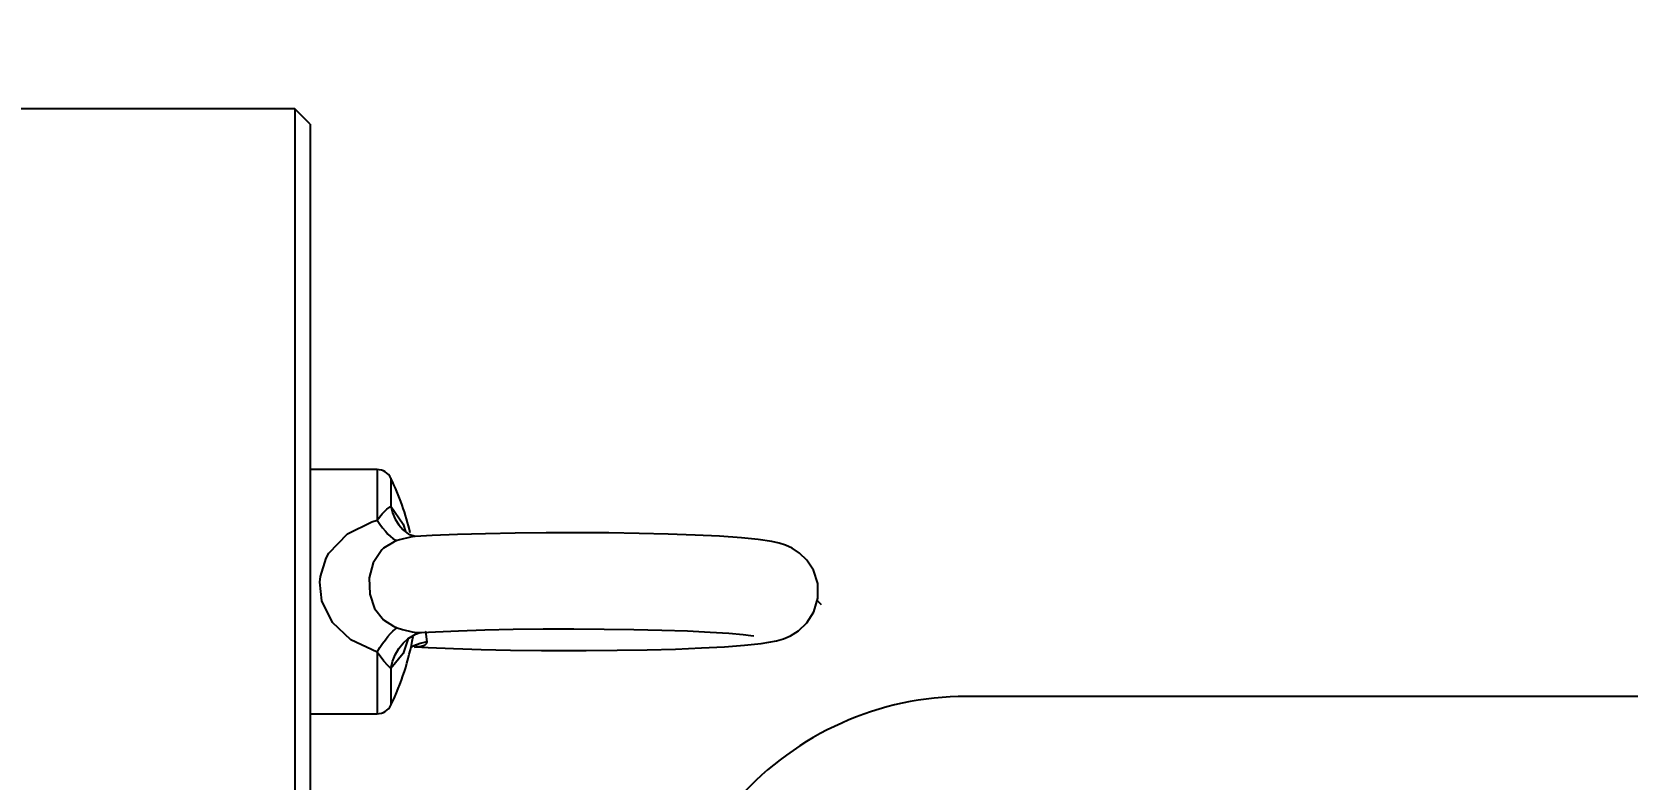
# Model space of a CAD drawing. Extents: x 4154 to 4364, y 2392 to 2546.
# Drawn here: x 4213.81 to 4222.05, y 2509.6 to 2513.45 of the extents above; entities that cross this region are included whole.
import ezdxf

# ---------------------------------------------------------------- set-up
doc = ezdxf.new("R2010")
doc.units = 0
doc.header["$LTSCALE"] = 1.5
doc.header["$MEASUREMENT"] = 0
doc.header["$PDSIZE"] = -1
doc.layers.get('0').update_dxf_attribs({"color": 2})
doc.layers.add('1', color=7, linetype='Continuous')
doc.styles.add('KWHS', font='ROMANS', dxfattribs={"bigfont": 'GHS'})
doc.styles.get("Standard").update_dxf_attribs({"font": 'romans.shx', "width": 0.9})
doc.dimstyles.get("Standard").update_dxf_attribs({"dimtxt": 0.18, "dimasz": 0.18, "dimexe": 0.18, "dimexo": 0.0625, "dimgap": 0.09, "dimtad": 0, "dimtih": 1, "dimtoh": 1, "dimdec": 4, "dimzin": 0, "dimdsep": 46, "dimtxsty": 'Standard', "dimcen": 0.09, "dimadec": 0, "dimazin": 0, "dimtfac": 1, "dimtdec": 4, "dimtofl": 0, "dimtmove": 0, "dimatfit": 0, "dimfxl": 1, "dimtolj": 1, "dimtzin": 0, "dimarcsym": 0})

# ---------------------------------------------------------------- blocks, each defined once
blk = doc.blocks.new('*D55')
at = {"layer": '1', "color": 1, "linetype": 'Continuous', "lineweight": 0}
for p, q in [((4171.6894, 2507.3688), (4171.6894, 2529.363)), ((4238.7834, 2507.3688), (4238.7834, 2529.363)), ((4173.1894, 2528.863), (4237.2834, 2528.863))]:
    blk.add_line(p, q, dxfattribs=at)
at = {"layer": '1', "color": 1, "linetype": 'Continuous'}
for points in [[(4173.1894, 2529.113), (4173.1894, 2528.613), (4171.6894, 2528.863)], [(4237.2834, 2529.113), (4237.2834, 2528.613), (4238.7834, 2528.863)]]:
    blk.add_solid(points, dxfattribs=at)
at = {"layer": 'Defpoints', "color": 0, "linetype": 'Continuous'}
for p in [(4238.7834, 2528.863), (4171.6894, 2506.8688), (4238.7834, 2506.8688)]:
    blk.add_point(p, dxfattribs=at)
at = {"layer": '1', "color": 1, "linetype": 'Continuous', "insert": (4205.2364, 2530.113), "char_height": 1.5, "attachment_point": 5, "style": 'KWHS'}
blk.add_mtext('\\A1;851', dxfattribs=at)

msp = doc.modelspace()

# ---------------------------------------------------------------- linework, layer by layer
at = {"color": 7, "linetype": 'Continuous'}
for p, q in [((4215.17045, 2513.05785), (4213.51478, 2513.05785)), ((4215.24929, 2512.97901), (4215.17045, 2513.05785)), ((4215.17045, 2513.05785), (4215.17045, 2513.04396)), ((4215.17045, 2513.04396), (4215.17045, 2513.00235)), ((4215.17045, 2513.00235), (4215.17045, 2512.93319)), ((4215.24929, 2512.97901), (4215.24929, 2512.965)), ((4215.24929, 2512.965), (4215.24929, 2512.92302)), ((4215.17045, 2512.93319), (4215.17045, 2512.83674)), ((4215.24929, 2512.92302), (4215.24929, 2512.85325)), ((4215.17045, 2512.83674), (4215.17045, 2512.71341)), ((4215.24929, 2512.85325), (4215.24929, 2512.75597)), ((4215.17045, 2512.71341), (4215.17045, 2512.56369)), ((4215.24929, 2512.75597), (4215.24929, 2512.63158)), ((4215.24929, 2512.63158), (4215.24929, 2512.4806)), ((4215.17045, 2512.56369), (4215.17045, 2512.38818)), ((4215.24929, 2512.4806), (4215.24929, 2512.30364)), ((4215.17045, 2512.38818), (4215.17045, 2512.18759)), ((4215.24929, 2512.30364), (4215.24929, 2512.10143)), ((4215.17045, 2512.18759), (4215.17045, 2511.96272)), ((4215.24929, 2512.10143), (4215.24929, 2511.87481)), ((4215.17045, 2511.96272), (4215.17045, 2511.71449)), ((4215.24929, 2511.87481), (4215.24929, 2511.6247)), ((4215.17045, 2511.71449), (4215.17045, 2511.44388)), ((4215.24929, 2511.6247), (4215.24929, 2511.35213)), ((4215.17045, 2511.44388), (4215.17045, 2511.152)), ((4215.24929, 2511.35213), (4215.24929, 2511.14119)), ((4215.17045, 2511.152), (4215.17045, 2510.84001)), ((4215.59521, 2511.19416), (4215.24929, 2511.19416)), ((4215.59521, 2511.19416), (4215.59521, 2511.19314)), ((4215.59521, 2511.19314), (4215.59521, 2511.16978)), ((4215.59521, 2511.16978), (4215.59521, 2511.11662)), ((4215.6661, 2511.14981), (4215.6661, 2511.14416)), ((4215.6661, 2511.14416), (4215.6661, 2511.11775)), ((4215.24929, 2511.14119), (4215.24929, 2511.12071)), ((4215.24929, 2511.12071), (4215.24929, 2511.04418)), ((4215.59521, 2511.11662), (4215.59521, 2511.03628)), ((4215.6661, 2511.11775), (4215.6661, 2511.07071)), ((4215.6661, 2511.07071), (4215.6661, 2511.00479)), ((4215.24929, 2511.04418), (4215.24929, 2510.94518)), ((4215.59521, 2511.03628), (4215.59521, 2510.93271)), ((4215.62124, 2510.96604), (4215.64484, 2510.98928)), ((4215.64484, 2510.98928), (4215.66242, 2511.00224)), ((4215.66242, 2511.00224), (4215.6661, 2511.00479)), ((4215.6661, 2511.00479), (4215.72986, 2510.91265)), ((4215.6661, 2511.00479), (4215.67495, 2510.97019)), ((4215.24929, 2510.94518), (4215.24929, 2510.82832)), ((4215.44156, 2510.86169), (4215.56763, 2510.92416)), ((4215.56763, 2510.92416), (4215.59521, 2510.93271)), ((4215.59521, 2510.93271), (4215.62124, 2510.96604)), ((4215.59521, 2510.93271), (4215.60953, 2510.9116)), ((4215.60953, 2510.9116), (4215.62371, 2510.89244)), ((4215.67495, 2510.97019), (4215.68859, 2510.93802)), ((4215.68859, 2510.93802), (4215.70679, 2510.90883)), ((4215.70679, 2510.90883), (4215.72769, 2510.88464)), ((4215.72986, 2510.91265), (4215.74105, 2510.87498)), ((4215.17045, 2510.84001), (4215.17045, 2510.50918)), ((4215.24929, 2510.82832), (4215.24929, 2510.81644)), ((4215.24929, 2510.81644), (4215.24929, 2510.74418)), ((4215.34591, 2510.76184), (4215.44156, 2510.86169)), ((4215.62371, 2510.89244), (4215.63763, 2510.87542)), ((4215.68358, 2510.82127), (4215.62813, 2510.78766)), ((4215.63763, 2510.87542), (4215.65114, 2510.86068)), ((4215.65114, 2510.86068), (4215.66412, 2510.84838)), ((4215.66412, 2510.84838), (4215.67645, 2510.83863)), ((4215.67645, 2510.83863), (4215.68801, 2510.83152)), ((4215.69869, 2510.82712), (4215.68358, 2510.82127)), ((4215.68801, 2510.83152), (4215.69869, 2510.82712)), ((4215.71014, 2510.83103), (4215.69869, 2510.82712)), ((4215.768, 2510.84555), (4215.71014, 2510.83103)), ((4215.76407, 2510.85782), (4215.72791, 2510.88477)), ((4215.78668, 2510.84932), (4215.76407, 2510.85782)), ((4215.7876, 2510.84791), (4215.768, 2510.84555)), ((4215.79198, 2510.84839), (4215.78668, 2510.84932)), ((4215.79184, 2510.84776), (4215.7876, 2510.84791)), ((4215.88015, 2510.85309), (4215.79184, 2510.848)), ((4216.01095, 2510.85859), (4215.88015, 2510.85309)), ((4216.15457, 2510.86289), (4216.01095, 2510.85859)), ((4216.30799, 2510.86592), (4216.15457, 2510.86289)), ((4216.46783, 2510.86762), (4216.30799, 2510.86592)), ((4216.6305, 2510.86796), (4216.46783, 2510.86762)), ((4216.79233, 2510.86693), (4216.6305, 2510.86796)), ((4216.94973, 2510.86455), (4216.79233, 2510.86693)), ((4217.09931, 2510.86085), (4216.94973, 2510.86455)), ((4217.23808, 2510.85588), (4217.09931, 2510.86085)), ((4217.36393, 2510.84961), (4217.23808, 2510.85588)), ((4217.47701, 2510.84177), (4217.36393, 2510.84961)), ((4217.56437, 2510.83311), (4217.47701, 2510.84177)), ((4217.63358, 2510.82271), (4217.56437, 2510.83311)), ((4217.67217, 2510.81389), (4217.63358, 2510.82271)), ((4217.70498, 2510.80322), (4217.67217, 2510.81389)), ((4215.24929, 2510.74418), (4215.24929, 2510.4113)), ((4215.3019, 2510.64214), (4215.33194, 2510.73705)), ((4215.33194, 2510.73705), (4215.34591, 2510.76184)), ((4215.61897, 2510.77934), (4215.57411, 2510.71316)), ((4215.62813, 2510.78766), (4215.61897, 2510.77934)), ((4217.73958, 2510.78735), (4217.70498, 2510.80322)), ((4217.7774, 2510.76253), (4217.73958, 2510.78735)), ((4217.8158, 2510.7253), (4217.7774, 2510.76253)), ((4215.57411, 2510.71316), (4215.55447, 2510.63404)), ((4217.84928, 2510.67365), (4217.8158, 2510.7253)), ((4217.87121, 2510.60521), (4217.84928, 2510.67365)), ((4215.29907, 2510.61295), (4215.3019, 2510.64214)), ((4215.30929, 2510.51681), (4215.29907, 2510.61295)), ((4215.55447, 2510.63404), (4215.55772, 2510.55121)), ((4217.87247, 2510.52995), (4217.87121, 2510.60521)), ((4215.17045, 2510.50918), (4215.17045, 2510.16083)), ((4215.36393, 2510.40423), (4215.30929, 2510.51681)), ((4215.55772, 2510.55121), (4215.58232, 2510.47686)), ((4217.85216, 2510.45933), (4217.87247, 2510.52995)), ((4217.89048, 2510.49551), (4217.8688, 2510.51719)), ((4215.24929, 2510.4113), (4215.24929, 2510.06094)), ((4215.45944, 2510.3145), (4215.36393, 2510.40423)), ((4215.58232, 2510.47686), (4215.62772, 2510.4178)), ((4215.62772, 2510.4178), (4215.67962, 2510.38465)), ((4217.77281, 2510.3608), (4217.81581, 2510.40156)), ((4217.81581, 2510.40156), (4217.85216, 2510.45933)), ((4215.63763, 2510.31492), (4215.65114, 2510.33209)), ((4215.65114, 2510.33209), (4215.66412, 2510.34702)), ((4215.66412, 2510.34702), (4215.67645, 2510.35957)), ((4215.67645, 2510.35957), (4215.68801, 2510.36962)), ((4215.67962, 2510.38465), (4215.69869, 2510.37708)), ((4215.68801, 2510.36962), (4215.69869, 2510.37708)), ((4215.69869, 2510.37708), (4215.7265, 2510.368)), ((4215.7265, 2510.368), (4215.77553, 2510.35608)), ((4215.72923, 2510.29735), (4215.75553, 2510.32158)), ((4215.75518, 2510.32094), (4215.72986, 2510.24369)), ((4215.7488, 2510.31526), (4215.75368, 2510.31998)), ((4215.75368, 2510.31998), (4215.76138, 2510.3249)), ((4215.75553, 2510.32158), (4215.7591, 2510.32434)), ((4215.75882, 2510.32328), (4215.79308, 2510.34434)), ((4215.77553, 2510.35608), (4215.78875, 2510.35405)), ((4215.78875, 2510.35405), (4215.82059, 2510.35234)), ((4215.79308, 2510.34434), (4215.81799, 2510.35188)), ((4215.81799, 2510.35188), (4215.82088, 2510.35227)), ((4215.82059, 2510.35234), (4215.82397, 2510.35273)), ((4215.824, 2510.35236), (4215.89715, 2510.35662)), ((4215.84421, 2510.35888), (4215.84467, 2510.35722)), ((4215.84467, 2510.35722), (4215.85264, 2510.30373)), ((4215.89715, 2510.35662), (4216.01645, 2510.36177)), ((4216.01645, 2510.36177), (4216.15149, 2510.36596)), ((4216.15149, 2510.36596), (4216.29828, 2510.36901)), ((4216.29828, 2510.36901), (4216.4528, 2510.37081)), ((4216.4528, 2510.37081), (4216.611, 2510.37129)), ((4216.611, 2510.37129), (4216.76877, 2510.37045)), ((4216.76877, 2510.37045), (4216.92205, 2510.36829)), ((4216.92205, 2510.36829), (4217.06685, 2510.36489)), ((4217.06685, 2510.36489), (4217.19934, 2510.36035)), ((4217.19934, 2510.36035), (4217.31584, 2510.35484)), ((4217.31584, 2510.35484), (4217.41278, 2510.3486)), ((4217.41278, 2510.3486), (4217.48635, 2510.34207)), ((4217.48635, 2510.34207), (4217.52671, 2510.3371)), ((4217.52671, 2510.3371), (4217.54225, 2510.33447)), ((4217.54225, 2510.33447), (4217.54136, 2510.33472)), ((4217.65822, 2510.3094), (4217.69448, 2510.31982)), ((4217.69448, 2510.31982), (4217.73126, 2510.33517)), ((4217.73126, 2510.33517), (4217.77281, 2510.3608)), ((4215.59521, 2510.2517), (4215.45944, 2510.3145)), ((4215.59521, 2510.2517), (4215.60953, 2510.27453)), ((4215.60538, 2510.23662), (4215.59521, 2510.2517)), ((4215.59521, 2510.2517), (4215.59521, 2510.13856)), ((4215.62961, 2510.20482), (4215.60538, 2510.23662)), ((4215.60953, 2510.27453), (4215.62371, 2510.29567)), ((4215.62371, 2510.29567), (4215.63763, 2510.31492)), ((4215.72986, 2510.24369), (4215.6661, 2510.16648)), ((4215.67495, 2510.2032), (4215.68859, 2510.23764)), ((4215.68859, 2510.23764), (4215.70679, 2510.26921)), ((4215.70679, 2510.26921), (4215.72923, 2510.29735)), ((4215.78522, 2510.28293), (4215.76969, 2510.27461)), ((4215.81778, 2510.29575), (4215.78522, 2510.28293)), ((4215.78629, 2510.27743), (4215.79234, 2510.27849)), ((4215.82315, 2510.2802), (4215.79267, 2510.27912)), ((4215.79267, 2510.2789), (4215.85879, 2510.27485)), ((4215.85264, 2510.30373), (4215.81778, 2510.29575)), ((4215.84009, 2510.28581), (4215.82315, 2510.2802)), ((4215.85098, 2510.29643), (4215.84009, 2510.28581)), ((4215.85264, 2510.30373), (4215.85098, 2510.29643)), ((4215.85879, 2510.27485), (4215.98941, 2510.26905)), ((4215.98941, 2510.26905), (4216.13236, 2510.26453)), ((4216.13236, 2510.26453), (4216.28511, 2510.2613)), ((4216.28511, 2510.2613), (4216.4445, 2510.2594)), ((4216.4445, 2510.2594), (4216.5896, 2510.25885)), ((4216.5896, 2510.25885), (4216.67489, 2510.25904)), ((4216.67489, 2510.25904), (4216.83558, 2510.26043)), ((4216.83558, 2510.26043), (4216.99075, 2510.26317)), ((4216.99075, 2510.26317), (4217.13686, 2510.26718)), ((4217.13686, 2510.26718), (4217.27079, 2510.27242)), ((4217.27079, 2510.27242), (4217.38994, 2510.27882)), ((4217.38994, 2510.27882), (4217.49259, 2510.28641)), ((4217.49259, 2510.28641), (4217.57904, 2510.29558)), ((4217.57904, 2510.29558), (4217.65822, 2510.3094)), ((4215.17045, 2510.16083), (4215.17045, 2509.79636)), ((4215.65075, 2510.18185), (4215.62961, 2510.20482)), ((4215.6661, 2510.16648), (4215.65075, 2510.18185)), ((4215.6661, 2510.16648), (4215.67495, 2510.2032)), ((4215.6661, 2510.16648), (4215.6661, 2510.09098)), ((4215.59521, 2510.13856), (4215.59521, 2510.0463)), ((4215.6661, 2510.09098), (4215.6661, 2510.03308)), ((4215.24929, 2510.06094), (4215.24929, 2509.69456)), ((4215.59521, 2510.0463), (4215.59521, 2509.97945)), ((4215.6661, 2510.03308), (4215.6661, 2509.99491)), ((4215.6661, 2509.99491), (4215.6661, 2509.97791)), ((4230.07147, 2510.02246), (4218.63947, 2510.02246)), ((4215.24929, 2509.9327), (4215.59521, 2509.9327)), ((4215.59521, 2509.97945), (4215.59521, 2509.9413)), ((4215.59521, 2509.9413), (4215.59521, 2509.9327)), ((4215.6661, 2509.97791), (4215.6661, 2509.97704)), ((4215.17045, 2509.79636), (4215.17045, 2509.41725)), ((4215.24929, 2509.69456), (4215.24929, 2509.31364))]:
    msp.add_line(p, q, dxfattribs=at)
for centre, radius, start, end in [((4215.59521, 2511.11532), 0.07884, 25.94449, 90.00001), ((4214.46088, 2510.56343), 1.3403, 13.074862, 25.94449), ((4214.46088, 2510.56343), 1.3403, 334.05553, 350.032218), ((4218.63947, 2508.44563), 1.57683, 90, 138.231342), ((4215.59521, 2510.01154), 0.07884, 270.00001, 334.05553)]:
    msp.add_arc(centre, radius, start, end, dxfattribs=at)

# ---------------------------------------------------------------- dimensions: what is measured, and where the dimension line sits
at = {"layer": '1', "color": 7, "linetype": 'Continuous'}
dim = msp.add_linear_dim(base=(4238.78344, 2528.86297), p1=(4171.68945, 2506.86881), p2=(4238.78344, 2506.86881), text='851', dimstyle='Standard', override={"dimtxt": 1.5, "dimasz": 1.5, "dimexe": 0.5, "dimexo": 0.5, "dimgap": 0.5, "dimtad": 3, "dimtih": 0, "dimtoh": 0, "dimzin": 12, "dimdsep": 0, "dimtxsty": 'KWHS', "dimcen": 0, "dimdle": 10, "dimclrd": 1, "dimclre": 1, "dimclrt": 1, "dimadec": 2, "dimazin": 3, "dimtfac": 0.6, "dimtofl": 1, "dimtmove": 1, "dimatfit": 3, "dimtvp": 1, "dimlwd": 0, "dimlwe": 0}, dxfattribs=at)
dim.commit()
dim.dimension.update_dxf_attribs({"geometry": '*D55', "text_midpoint": (4205.23644, 2530.11297)})

doc.saveas('drawing.dxf')
